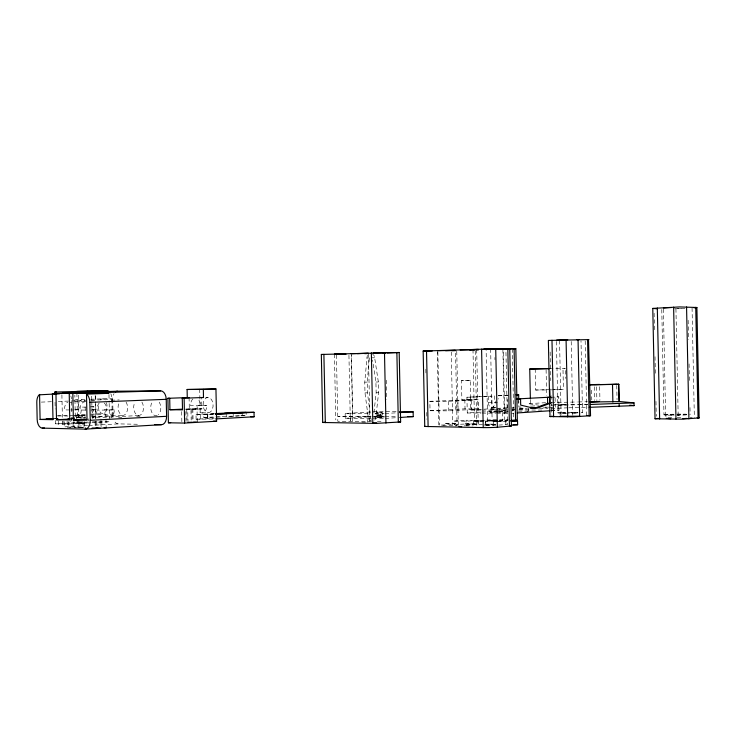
<?xml version="1.0" encoding="UTF-8"?>
<svg xmlns="http://www.w3.org/2000/svg" width="736" height="736" viewBox="0 0 736 736"><rect width="100%" height="100%" fill="white"/><g stroke="black" fill="none" stroke-linecap="round" stroke-linejoin="round"><path stroke-width="0.55" stroke-dasharray="3.68 2.76" d="M371.57 420.56A3.588 2.622 86.7 0 1 368.193 417.064L364.982 392.895L364.762 382.177L366.96 357.963A3.588 2.622 89.3 0 1 367.669 355.405M371.459 419.446A3.579 2.622 86.7 0 1 370.64 416.907L367.43 392.794L367.209 382.094L369.408 357.935A3.579 2.622 89.3 0 1 369.72 356.141M373.943 412.703L376.151 392.831L375.921 382.039L372.545 360.014M374.642 420.054A3.579 2.622 86.7 0 0 375.894 416.962L378.589 392.73L378.359 381.956L374.652 357.788A3.579 2.622 89.3 0 0 372.628 354.384M494.868 420.642L487.6 420.477L486.11 349.333M455.087 425.988L457.065 425.712L455.584 352.682M470.838 399.777L461.877 399.979L461.463 380.558L464.324 380.448L470.433 380.356L470.838 399.777L461.877 399.979M470.433 380.356L461.463 380.558M382.472 414.957C378.663 417.064 371.432 412.758 379.086 412.528C387.403 412.583 380.162 416.364 376.068 415.113M382.426 412.556L376.013 412.712M352.756 416.383L338.155 416.53L352.756 416.383L351.468 355M665.878 416.64L666.227 414.69L674.093 414.276M581.872 412.684L582.507 412.556L580.998 340.86M556.434 341.449L557.934 412.914L565.8 412.482M560.096 415.141L560.041 412.887L561.816 412.675M381.708 417.395L376.114 417.514L382.527 417.358L376.942 417.505L381.708 417.395L381.653 414.975L379.546 414.948L376.878 415.086L376.933 417.487M487.609 420.394L502.716 420.357L502.522 411.433L504.178 411.258L502.9 350.106M381.662 414.994L376.878 415.086M466.109 425.058L477.977 424.166L477.903 420.376L466.081 420.238L466.109 425.058L485.456 424.276L485.374 420.468L497.481 420.615L485.686 421.48L485.76 425.362L495.42 424.617M485.76 425.362L497.729 425.141M498.806 425.058L507.481 424.598L505.908 350.152M496.772 421.618L507.96 421.581M367.439 416.843L369.757 416.567L354.936 416.705L367.439 416.843L367.549 422.289M493.451 425.472L493.378 421.581L497.656 421.259M498.723 421.185L508.042 420.606M441.214 425.077L466.164 423.991L477.977 424.166M477.903 420.376L466.026 421.222L454.167 421.075L454.25 424.874M472.981 349.545L474.481 420.937L496.211 419.373L508.272 419.511M473.607 425.169L473.533 421.323L484.297 420.55M454.167 421.075L466.081 420.238M226.182 413.66L226.246 416.705L239.715 415.886M240.801 415.812L246.21 415.454L246.146 412.464M511.594 413.328L513.857 413.172M551.117 410.688L559.02 410.154L558.744 396.897L555.073 396.906L555.294 407.174M551.246 408.498L567.566 407.827M495.687 409.179L490.001 409.538L490.066 412.565L498.024 412.05M499.164 411.976L508.263 411.387M496.818 412.62L508.079 412.537M527.307 411.268L528.411 411.194L528.347 408.204M686.835 414.718L677.102 415.076M214.461 413.779L203.752 414.432L203.817 417.496L246.21 415.454M499.008 409.584L508.015 409.474M512.532 409.198L514.795 409.05M519.312 408.765L526.093 408.342M512.32 409.906L514.584 409.759M519.101 409.474L530.408 408.756M542.855 407.965L554.162 407.247M496.073 407.514A5.198 3.165 90 0 1 491.979 402.721L491.841 396.134L466.928 397.192L467.259 412.988L480.718 412.132M481.841 412.059L507.619 410.412M512.109 410.127L514.344 409.989M396.051 411.7L377.835 411.571L345.147 413.448L345.248 418.269L384.137 418.471M385.25 418.407L396.446 417.689M345.248 418.269L371.174 416.668M372.296 416.604L396.152 416.438M558.385 408.038L558.33 405.214L566.352 404.717L551.42 404.68M368.193 417.064L370.64 416.907M496.818 409.115L508.18 408.406M373.446 417.119L375.894 416.962M430.045 410.752L465.023 408.83L478.52 408.894L478.326 399.611L429.852 401.276L430.045 410.752L448.804 410.872L474.177 409.326L471.601 409.317L471.408 399.961L478.326 399.611M374.946 413.706L384.036 413.558M385.149 413.494L396.345 412.822M471.601 409.317L478.52 408.894M531.226 406.125L535.661 405.849M482.844 396.575L470.488 397.182L470.755 409.98L507.435 407.735M512.026 407.459L514.317 407.312M502.716 420.357L497.094 420.596M67.252 427.46L73.149 427.128L72.993 419.64M73.876 418.968L74.06 427.607L84.033 427.368L83.858 418.738M74.06 427.607L84.806 427.386L84.622 418.747M193.522 421.36L198.094 421.102M78.761 421.213L78.899 427.717L85.956 427.644M214.167 413.669L196.015 414.616L196.116 419.216L214.259 418.214M64.906 426.862L87.566 425.601M88.697 425.537L118.165 423.89L138.653 424.276M196.116 419.216L214.424 418.996M551.062 397.311L558.744 396.897M55.43 420.412L55.504 423.816L87.924 422.087M92.405 421.848L107.64 421.875A7.802 4.701 87.8 0 0 110.483 420.302M82.064 422.887L72.956 423.108L86.508 422.97L77.372 423.191L77.206 415.279L86.342 415.058M55.504 423.816L67.326 424.046L90.841 422.777M91.963 422.712L107.64 421.875M674.857 308.835L685.612 308.292M69.773 419.952L72.008 419.842M118.478 417.68L121.882 417.505M136.629 416.742L140.033 416.567M429.852 401.276L448.601 401.276L473.975 399.961L471.408 399.961M196.015 414.616L214.323 414.377M54.151 418.591L59.809 418.306M71.134 417.744L85.854 417.008M91.522 416.732L113.04 415.665A8.179 4.968 87.7 0 0 113.252 417.772M54.593 418.756L60.168 418.48M76.608 417.68L85.661 417.229M92.442 416.889L122.976 415.371M70.868 418.784L75.339 418.563L74.842 395.103M138.718 415.555L92.276 417.901A8.16 4.858 87.9 0 0 96.986 409.777L91.586 409.74M201.995 412.988L208.27 412.675A7.627 4.977 87.8 0 0 212.373 401.276A7.627 4.977 87.8 0 0 203.752 401.203A7.627 4.977 87.8 0 0 208.27 412.675M56.948 415.895L81.898 415.003L81.944 417.257M90.694 414.212L102.782 413.632M185.923 409.667L201.885 408.903L201.646 397.504M74.649 415.242L85.404 415.049M74.713 415.776L86.075 415.224M74.097 415.978L85.302 415.426M90.905 415.159L112.203 414.12L111.872 398.461A7.802 4.701 88.2 0 0 110.796 393.705M498.07 395.664L508.318 395.168M483.975 396.52L491.841 396.134M508.41 395.324L498.171 395.821L498.235 399.096M185.895 408.986L201.885 408.903M197.303 421.884L197.027 408.903L192.841 408.876L187.726 409.124L187.993 422.114M185.785 409.437L190.946 409.198L191.176 420.063M186.981 419.998L186.76 409.17L197.027 408.903M74.943 409.943L81.199 409.667A8.059 4.738 87.9 0 1 78.973 416.631A8.059 4.738 87.9 0 1 74.226 416.567M90.712 410.062L96.986 409.777M535.21 368.911L535.652 390.016L563.417 389.316L562.976 368.313L565.588 368.267M192.878 398.958A7.7 4.977 87.8 0 0 190.541 405.6L206.825 405.352A7.664 4.977 87.8 0 1 202.014 412.988A7.664 4.977 87.8 0 1 196.88 405.315L206.825 405.352M551.2 389.868L563.417 389.316M99.259 402.997A8.317 4.996 87.9 0 0 96.931 410.164L114.246 409.906A8.28 4.996 87.9 0 1 111.881 417.064M203.817 417.496L220.828 416.953M90.546 406.98L93.886 406.833A7.452 4.425 88 0 1 91.798 413.292M203.752 414.432L214.259 414.193M442.704 425.656L457.065 425.712M376.151 392.831L378.589 392.73M577.401 412.97L572.12 413.071M205.657 397.523L207.948 397.431M364.982 392.895L367.43 392.794M562.221 412.546L564.889 412.436M668.021 417.634L673.615 417.478M41.336 402.104L51.529 401.718M58.319 401.46L85.514 400.421M91.172 400.2L112.7 399.381A8.179 4.968 88.1 0 1 114.025 393.613M74.686 401.635L86.112 401.194M90.675 401.019L96.388 400.798M111.228 400.218L119.223 399.915M74.879 399.85L86.094 399.427M90.574 399.262L111.872 398.461M364.762 382.177L367.209 382.094M375.921 382.039L378.359 381.956M445.657 423.614L457.074 423.715L445.657 423.614L445.694 425.537M465.078 423.899L476.753 424L465.078 423.899L465.115 425.84L472.53 425.96M485.024 426.153L484.978 424.184L495.07 424.129M464.223 425.868L465.115 425.84M375.894 416.723L384.33 416.594M575.598 413.043L569.278 413.2M498.833 421.102L504.804 420.845L503.341 351.017M549.387 368.653L564.503 368.294M545.624 402.702L527.841 403.659L538.734 405.159M551.292 402.574L577.328 401.976M578.459 401.948L587.512 401.746M551.347 405.196L577.383 404.598M578.514 404.57L587.567 404.368M558.33 405.214L588.156 404.524M568.707 407.799L588.211 407.348M496.892 411.084L489.118 411.341L495.825 411.387M567.925 412.344L579.48 412.289M372.204 357.806L374.652 357.788M366.96 357.963L369.408 357.935M570.943 412.362L577.889 412.362M566.812 413.144L569.434 413.117M496.478 421.148L474.481 420.937M676.964 414.221L686.679 414.294M535.652 390.016L547.869 389.933M466.928 397.192L470.488 397.182M499.008 411.056L504.178 411.258M488.308 396.143L488.446 402.721A5.18 3.174 90 0 0 491.722 407.726A5.18 3.174 90 0 0 494.785 402.371L497.426 402.371M488.446 402.721L491.979 402.721M566.021 413.144L557.934 412.914M566.104 413.227L560.814 413.19M674.176 415.104L665.841 414.81M521.18 407.045L518.898 407.036L518.76 400.375M545.054 407.137L551.88 407.164M491.731 407.726L495.254 407.735M519.423 408.158L526.12 408.186M539.304 408.517L548.044 408.554M90.565 406.824L93.886 406.833M86.094 407.118L78.347 407.082A7.489 4.425 88 0 1 80.932 400.182A7.489 4.425 88 0 1 85.781 401.81M490.001 409.538L497.876 409.575M518.908 409.934L542.975 410.072M550.997 410.108L559.02 410.154M470.755 409.98L480.856 410.035M481.979 410.044L495.448 410.118M496.57 410.127L507.794 410.191L507.564 399.427M518.365 411.13L528.411 411.194M496.938 411.396L502.522 411.433M677.129 417.459L682.52 417.505M490.066 412.565L495.696 412.611M74.879 409.621L81.199 409.667M114.246 409.906L104.245 409.832A8.28 4.996 87.9 0 0 106.886 416.999M69.69 409.952L64.437 409.915A8.096 4.729 88 0 1 67.758 402.132M70.748 409.961L73.904 409.989M85.348 410.072L79.957 410.035A8.206 4.858 87.9 0 1 84.622 401.874M467.259 412.988L480.902 413.089M482.043 413.098L495.678 413.2M496.818 413.209L508.19 413.301M345.147 413.448L370.355 413.669M690.055 417.579L692.208 417.597M371.708 421.36L337.824 421.378L336.416 354.393M374.228 416.916L384.891 417.027M85.072 415.003L77.354 414.911L76.884 392.509M507.398 420.734L505.144 420.707L505.218 424.562M58.043 415.904L67.933 416.033M473.533 421.323L485.686 421.48M493.378 421.581L495.641 421.608M377.338 421.443L381.846 421.498M361.864 422.206L366.418 422.271M484.978 424.184L495.852 424.341M485.456 424.276L497.564 424.451M71.024 418.499L75.339 418.563M73.149 427.128L69.147 427.036L69.037 421.71M581.256 412.353L582.507 412.556M560.988 413.062L560.041 412.887M692.061 307.961L694.361 417.616M688.16 320.243L688.574 339.774M689.08 363.906L689.457 382.288M689.991 407.56L690.138 414.46A13.082 0.497 -0.8 0 1 689.742 414.589M675.933 308.789L678.215 417.468M663.375 309L665.629 416.631M661.774 309.488L663.973 414.828A13.082 0.497 -0.8 0 0 673.698 415.178M654.12 313.186L654.479 330.372M655.031 356.712L655.39 373.888M655.969 401.378L656.282 416.272M616.74 385.434L617.035 399.666M599.656 386.694L599.941 400.32M596.583 386.832L596.868 400.623M594.357 386.823L594.642 400.476M591.56 390.181L591.772 399.979M585.194 340.961L586.758 415.481M571.219 341.458L572.774 415.362M565.634 370.548L565.8 378.516M559.553 340.538L561.099 414.506M550.16 351.992L550.758 380.714M551.071 395.655L551.485 415.196M546.094 369.766L546.636 395.664M530.38 399.455L530.527 406.217M518.089 399.961L518.199 405.094M512.274 348.901L513.737 418.434M512.725 408.13L512.79 411.093M505.752 409.621L505.816 412.684M505.834 421.737L505.89 424.681M494.923 357.484L494.969 359.775M495.834 401.037L495.88 403.328M494.647 395.839L494.785 402.371M490.645 348.974L492.154 421.158M476.689 349.49L478.28 425.601M475.226 350.906L476.772 426.024M464.83 399.62L465.023 408.83M457.884 399.97L458.077 409.244M456.752 351.265L458.307 425.279M455.363 399.97L455.556 409.225M451.251 351.891L452.778 424.856M448.601 401.276L448.804 410.872M437.865 352.158L439.392 425.187M437.267 350.75L438.822 424.957M425.84 369.26L425.96 374.946M426.751 412.454L426.889 419.272M386.391 380.19L386.796 399.611M380.678 413.761L380.779 418.692M377.835 411.571L377.936 416.254M368.432 353.317L369.886 422.666M351.228 353.657L352.645 421.268M350.382 416.659L350.465 420.964M348.938 355.276L350.318 421.066M334.411 354.2L335.791 419.897M242.153 412.436L242.218 415.408M233.156 413.301L233.22 416.318M207.754 414.478L207.819 417.551M207.524 414.736L207.616 419.373M199.704 389.077L200.376 420.974M192.841 408.876L193.108 421.82M191.912 409.152L192.188 422.179M189.078 397.541L189.308 408.82M185.831 411.626L186.033 421.443M181.636 411.59L181.866 422.464M112.7 399.381L113.04 415.665M108.983 394.505L109.14 402.325M109.167 403.438L109.489 419.069M105.966 419.06L106.131 426.751M101.789 421.194L101.908 426.668M100.952 418.986L101.117 426.65M100.087 421.581L100.206 427.092M96.812 421.112L96.922 426.558M95.33 396.143L95.478 402.96M95.496 404.101L95.809 418.867M95.873 421.507L95.984 427M95.202 395.352L95.68 418.232M95.082 421.489L95.192 426.99M91.696 396.161L91.798 400.688M91.816 401.819L92.175 418.812M88.725 418.802L88.771 420.974M82.598 415.012L82.644 417.266M82.864 421.286L83.002 427.809M80.942 415.325L81.034 419.86M81.061 420.992L81.107 423.255M79.828 420.826L79.957 427.276M78.375 395.094L78.844 417.496M78.191 414.966L78.237 417.211M77.952 419.032L78.126 427.699M76.507 415.27L76.673 423.172M71.769 411.792L71.521 399.979A8.022 4.683 88.2 0 0 70.803 395.959M68.292 421.7L68.402 427.027M67.114 421.02L67.224 426.383M64.317 421.627L64.428 426.935M63.121 420.946L63.25 427.368M61.898 394.8L62.367 417.248M62.376 420.937L62.505 427.349M58.411 420.872L58.54 427.266M55.053 402.261L55.191 409.069M681.232 308.255A13.082 0.534 -1.6 0 1 674.737 308.504M686.412 414.865A13.082 0.497 -0.8 0 1 677.12 415.15M663.973 414.837A13.082 0.497 -0.8 0 1 673.606 414.212M676.954 414.147A13.082 0.497 -0.8 0 1 686.173 414.166M104.254 403.006A8.317 4.996 87.9 0 1 106.922 410.237M157.219 415.5A8.004 5.014 87.8 0 1 151.506 411.728A8.004 5.014 87.8 0 1 152.094 402.095M159.197 402.095A8.004 5.014 87.8 0 1 158.415 414.708M141.901 402.086A7.894 4.885 87.9 0 1 142.158 413.246A7.894 4.885 87.9 0 1 135.249 413.236A7.894 4.885 87.9 0 1 134.992 402.077M118.165 423.89A8.179 4.968 87.7 0 1 114.163 420.633M70.214 402.132A8.096 4.729 88 0 1 71.374 402.951M126.077 402.068A7.802 4.756 87.9 0 1 126.325 413.089A7.802 4.756 87.9 0 1 119.591 413.08A7.802 4.756 87.9 0 1 119.342 402.058M198.913 400.182A7.7 4.977 87.8 0 1 200.496 405.637M71.742 418.168A8.022 4.674 87.8 0 1 67.326 424.046M112.203 414.12A7.802 4.701 87.8 0 1 111.651 418.03M106.407 402.564A7.388 4.434 88 0 1 103.38 413.568A7.388 4.434 88 0 1 98.32 404.331M100.28 399.86A7.388 4.434 88 0 1 105.662 401.037M85.698 410.513A7.452 4.425 88 0 1 85.026 406.796"/><path stroke-width="1.1" d="M400.632 421.958L399.188 352.498L321.338 354.448L322.69 422.492L375.921 423.402L400.632 421.958L399.16 421.756M588.947 339.609L548.375 340.428L549.976 416.576L573.04 416.87L590.548 415.711L588.506 339.664M549.976 416.576L553.647 416.19M484.72 349.204L509.744 348.8L511.428 425.969L497.361 427.239A10.01 0.46 -1.1 0 1 483.239 427.598L424.746 426.457L423.154 351.044L493.856 348.836M699.145 417.928L696.891 307.492L679.622 306.921L652.786 308.402L655.04 418.766L681.968 419.17L699.145 417.928L697.139 417.671M59.644 393.751L39.091 394.836A8.611 4.922 88.2 0 0 36.8 402.279L37.159 419.428A8.62 4.913 87.8 0 0 42.237 428.122L85.109 429.125L161.414 424.7A8.464 5.327 87.6 0 0 166.584 416.309L166.226 399.317A8.464 5.327 88.1 0 0 160.706 390.862L117.475 391.202L63.83 392.95A8.482 4.94 88.2 0 0 62.56 393.245M497.738 348.993L515.844 348.726L517.334 419.796L511.272 420.366M652.722 308.458L657.138 308.743M322.69 422.492L325.312 422.17M655.04 418.766L658.398 418.388M696.891 307.492L694.02 307.841M424.727 426.402L425.196 426.282M550.096 403.356L538.347 407.744L530.527 408.066L535.882 407.735L547.639 403.356L550.096 403.356L549.82 389.178M666.301 418.352L670.754 418.784M321.338 354.476L322.469 354.494M509.818 348.818L499.045 349.223M560.676 416.153L560.114 416.263L578.735 416.199M515.844 348.726L501.326 349.25M399.188 352.498L387.164 352.93M351.228 353.657L368.432 353.317L357.402 353.639M511.235 425.252L517.629 424.746L517.546 420.863L510.784 420.78M477.287 349.444L476.689 349.49L477.388 349.536M511.161 421.342L517.546 420.863M686.909 418.416L682.824 418.646M517.242 412.951L549.985 410.762M589.361 407.321L634.064 405.628L634.009 402.859L619.013 401.47L618.645 384.238L588.846 384.781M399.804 417.478L413.227 416.613L413.135 411.82L399.473 411.728M590.447 404.469L634.009 402.859M215.538 413.715L217.681 413.577M590.364 402.003L619.353 401.617L618.645 384.238M399.703 412.62L413.135 411.82M590.3 401.874L598.911 401.488M184.635 423.071L216.614 421.222L215.942 388.939L187.091 389.491L187.266 397.541L189.078 397.541L167.891 398.296L168.406 422.795L184.635 423.071L184.12 398.268L182.261 398.268L182.51 409.832L169.942 409.74L169.703 398.296L167.891 398.296M168.406 422.795L170.688 422.666M188.122 422.418L192.188 422.179M97.98 427.993L92.074 428.012M42.237 428.122L44.51 427.993M215.556 418.931L254.113 416.769L254.021 412.298L242.53 412.197L216.439 413.558M516.617 398.949L550.556 397.146M516.442 399.151L520.554 398.93L520.683 405.104L533.002 408.075M75.366 419.667L85.45 419.152M39.569 394.413L40.094 419.483L52.992 419.686L52.44 393.604L55.964 393.585L56.506 419.741L69.773 419.952L69.212 393.502L72.836 393.484L73.388 420.017L86.839 419.327M85.109 429.125A8.933 5.281 87.7 0 0 90.234 420.284L166.584 416.309M215.464 414.322L254.021 412.298M46.221 418.977L53.01 418.646M40.094 419.483L53.47 418.812M68.052 418.821L70.021 418.72M56.506 419.741L69.92 419.06M516.368 394.928L518.65 394.818L518.742 399.262M437.791 350.713L455.464 350.364M169.942 409.74L182.473 409.142M454.986 350.437L445.565 350.713M493.506 349.223L495.356 349.122L493.488 349.066M224.655 413.218L246.146 412.464L216.43 414.092M611.68 384.551L616.722 384.339M588.883 384.818L618.985 384.321M73.388 420.017L87.041 420.228L86.489 394.156L87.032 394.588A8.933 5.29 88.1 0 1 89.856 402.344L166.226 399.317M182.261 398.268L203.495 397.504L203.329 389.353L187.091 389.491M382.996 352.903L385.82 352.765L373.06 352.921M487.756 349.241L497.324 348.809M55.964 393.585L91.632 392.757L69.212 393.502M72.836 393.484L160.706 390.862M203.329 389.353L215.942 388.939M86.489 394.156L108.864 393.318A8.795 5.299 88.1 0 0 106.812 392.665M478.501 349.37L472.981 349.545L477.563 349.526M482.917 349.223L490.645 348.974M452.364 350.713L455.777 350.603M476.275 349.95L478.547 349.876M364.66 353.639L368.037 353.538M54.887 394.321L54.841 392.049L106.987 390.669A7.802 4.701 88.2 0 1 109.37 391.699M76.866 391.386L106.987 390.669M52.44 393.604L74.796 392.877L63.83 392.95M460.12 349.968L475.198 349.766L469.697 349.977M491.62 348.947L494.96 348.864M497.711 349.204L502.881 348.974L501.216 348.947M567.741 339.802L556.416 340.317L566.407 340.299M594.311 384.551L599.61 384.422M346.021 354.218L337.281 354.384M530.362 398.332L529.745 369.03L548.633 368.589M589.775 401.69L598.837 401.488M345.009 354.09L334.411 354.2L345.267 353.887M495.595 349.03L501.639 348.744M529.745 369.03L549.645 368.635M376.666 422.841L372.664 422.85M54.841 392.049L56.442 392.04L56.488 394.312M432.216 351.044L423.154 351.044M516.028 394.827L518.65 394.818M201.646 397.504L203.495 397.504M549.967 397.366L547.51 397.376L547.639 403.356M518.07 398.94L520.554 398.93M576.766 339.655L578.91 339.646M535.882 407.735L538.347 407.744M533.214 407.9L535.679 407.91M407.542 416.558L413.227 416.613M250.663 416.732L254.113 416.769M586.758 415.481L590.548 415.711M513.121 424.681L517.629 424.746M213.366 421.167L216.614 421.222M154.588 424.571L161.414 424.7M104.043 427.809L106.15 427.855M96.011 428.104L100.225 428.196M461.73 426.632L458.896 426.512M510.048 425.767L511.428 425.969M629.777 405.196L634.064 405.628M695.732 307.335L698.05 418.085M686.559 306.921L688.905 418.885M673.624 307.142L675.97 419.207M657.312 307.988L659.64 419.042M619.132 403.816L619.188 406.631M612.518 384.597L612.876 402.022M587.558 339.535L589.159 415.895M578.045 339.48L579.664 416.604M566.076 339.71L567.695 416.898M551.982 340.216L553.592 416.769M514.087 348.689L515.577 420.054M507.822 348.781L509.45 426.282M495.714 348.818L497.361 427.239M481.592 349.094L483.239 427.598M426.521 350.87L428.113 426.678M396.87 352.461L398.332 422.225M384.486 352.544L385.958 423.071M371.349 352.802L372.83 423.393M323.886 354.329L325.321 422.676M89.856 402.344L90.234 420.284M663.467 308.025A13.082 0.534 -1.6 0 1 671.444 307.547M115.589 391.837A8.179 4.968 88.1 0 1 117.475 391.202M69.543 393.604A8.022 4.683 88.2 0 0 69.018 393.024L68.54 392.628L88.918 391.892A7.912 4.692 88.2 0 0 87.106 391.304"/></g></svg>
